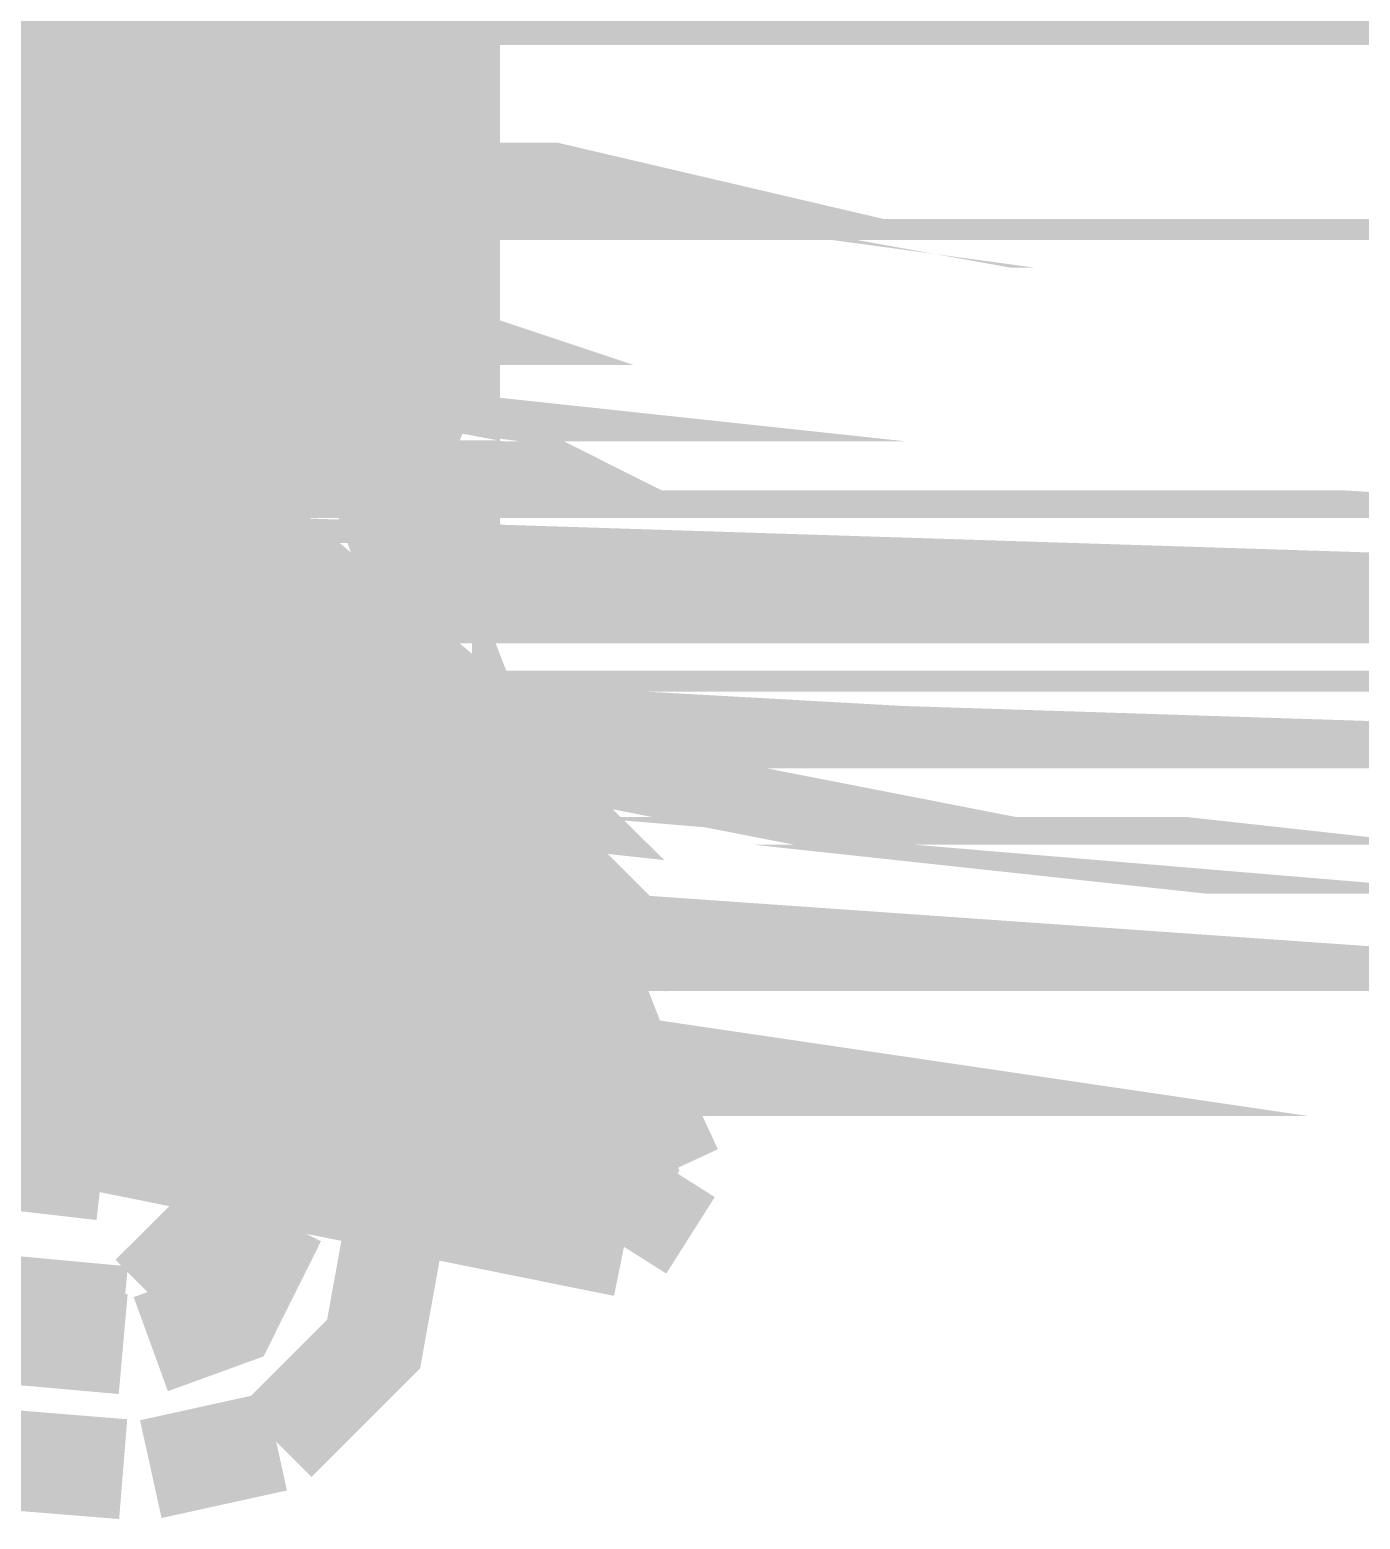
# Model space of a CAD drawing. Header units: inches. Extents: x -524 to 1067, y -71 to 1110.
# Drawn here: x 686.19 to 698.51, y 166.73 to 180.52 of the extents above; entities that cross this region are included whole.
import ezdxf

# ---------------------------------------------------------------- set-up
doc = ezdxf.new("R2010")
doc.units = ezdxf.units.IN
doc.header["$MEASUREMENT"] = 0
doc.layers.add('H', color=7, linetype='Continuous')
doc.layers.add('P', color=7, linetype='Continuous')

msp = doc.modelspace()

# ---------------------------------------------------------------- hatches: boundary and pattern name
at = {"layer": 'H', "linetype": 'Continuous'}
for points in [[(684.9936396088265, 179.9437254236725), (684.5447095486136, 180.8452353819866), (690.0815136245747, 180.8452353819866), (690.0815136245747, 179.9437254236725), (684.9936396088265, 179.9437254236725)], [(684.7381509566728, 179.2356568734178), (684.9936396088265, 179.9437254236725), (686.8623566074373, 179.9437254236725), (685.2527780988682, 179.2356568734178), (684.7381509566728, 179.2356568734178)], [(685.4462195069277, 178.9765183833761), (685.2527780988682, 179.2356568734178), (686.8623566074373, 179.9437254236725), (688.4719351160059, 179.2356568734178), (688.7310736060474, 178.9765183833761), (685.4462195069277, 178.9765183833761)], [(688.4719351160059, 179.2356568734178), (687.1214950974788, 179.9437254236725), (690.0815136245747, 179.9437254236725), (690.0815136245747, 179.2356568734178), (688.4719351160059, 179.2356568734178)], [(688.7310736060474, 178.9765183833761), (688.4719351160059, 179.2356568734178), (690.0815136245747, 179.2356568734178), (690.0815136245747, 178.9765183833761), (688.7310736060474, 178.9765183833761)], [(685.7053579969695, 177.8195197729083), (685.4462195069277, 178.9765183833761), (688.7310736060474, 178.9765183833761), (688.920865176219, 177.8195197729083), (685.7053579969695, 177.8195197729083)], [(688.7310736060474, 178.7867268132047), (688.7310736060474, 178.9765183833761), (690.0815136245747, 178.9765183833761), (690.0815136245747, 178.7867268132047), (688.7310736060474, 178.7867268132047)], [(688.7310736060474, 178.5275883231631), (688.7310736060474, 178.7867268132047), (690.0815136245747, 178.7867268132047), (690.0815136245747, 178.5275883231631), (688.7310736060474, 178.5275883231631)], [(688.920865176219, 178.2684498331213), (688.7310736060474, 178.5275883231631), (690.0815136245747, 178.5275883231631), (690.0815136245747, 178.2684498331213), (688.920865176219, 178.2684498331213)], [(688.920865176219, 177.8195197729083), (688.920865176219, 178.2684498331213), (690.0815136245747, 178.2684498331213), (690.0815136245747, 177.8195197729083), (688.920865176219, 177.8195197729083)], [(685.7053579969695, 177.1114512226535), (685.7053579969695, 177.8195197729083), (688.920865176219, 177.8195197729083), (689.1800036662607, 177.1114512226535), (685.7053579969695, 177.1114512226535)], [(688.920865176219, 177.3705897126953), (688.920865176219, 177.8195197729083), (690.0815136245747, 177.8195197729083), (690.0815136245747, 177.3705897126953), (688.920865176219, 177.3705897126953)], [(689.1800036662607, 177.1114512226535), (688.920865176219, 177.3705897126953), (690.0815136245747, 177.3705897126953), (690.0815136245747, 177.1114512226535), (689.1800036662607, 177.1114512226535)], [(683.3877109381458, 176.6588713245526), (683.6431995902994, 177.1114512226535), (685.7053579969695, 177.1114512226535), (687.1214950974788, 176.6588713245526), (683.3877109381458, 176.6588713245526)], [(687.570425157692, 176.4690797543812), (685.7053579969695, 177.1114512226535), (689.1800036662607, 177.1114512226535), (689.4391421563023, 176.4690797543812), (687.570425157692, 176.4690797543812)], [(689.4391421563023, 176.6588713245526), (689.1800036662607, 177.1114512226535), (690.0815136245747, 177.1114512226535), (690.0815136245747, 176.6588713245526), (689.4391421563023, 176.6588713245526)], [(683.128572448104, 176.4690797543812), (683.3877109381458, 176.6588713245526), (687.1214950974788, 176.6588713245526), (687.570425157692, 176.4690797543812), (683.128572448104, 176.4690797543812)], [(689.4391421563023, 176.4690797543812), (689.4391421563023, 176.6588713245526), (690.0815136245747, 176.6588713245526), (690.0815136245747, 176.4690797543812), (689.4391421563023, 176.4690797543812)], [(681.778132429577, 175.7610112041265), (682.9351310400448, 176.4690797543812), (687.7638665657512, 176.4690797543812), (687.7638665657512, 175.7610112041265), (681.778132429577, 175.7610112041265)], [(688.2127966259641, 174.1514326955577), (687.570425157692, 176.4690797543812), (689.4391421563023, 176.4690797543812), (690.3406521146164, 174.1514326955577), (688.2127966259641, 174.1514326955577)], [(689.6289337264739, 175.7610112041265), (689.4391421563023, 176.4690797543812), (690.0815136245747, 176.4690797543812), (690.0815136245747, 175.7610112041265), (689.6289337264739, 175.7610112041265)], [(681.9679239997486, 175.5018727140848), (681.778132429577, 175.7610112041265), (687.7638665657512, 175.7610112041265), (687.7638665657512, 175.5018727140848), (681.9679239997486, 175.5018727140848)], [(689.8880722165154, 175.5018727140848), (689.6289337264739, 175.7610112041265), (690.0815136245747, 175.7610112041265), (690.0815136245747, 175.5018727140848), (689.8880722165154, 175.5018727140848)], [(682.4205038978494, 175.3084313060255), (681.9679239997486, 175.5018727140848), (687.7638665657512, 175.5018727140848), (688.023005055793, 175.3084313060255), (682.4205038978494, 175.3084313060255)], [(689.8880722165154, 175.3084313060255), (689.8880722165154, 175.5018727140848), (690.0815136245747, 175.5018727140848), (690.0815136245747, 175.3084313060255), (689.8880722165154, 175.3084313060255)], [(682.4205038978494, 175.0529426538718), (682.4205038978494, 175.3084313060255), (688.023005055793, 175.3084313060255), (688.023005055793, 175.0529426538718), (682.4205038978494, 175.0529426538718)], [(690.0815136245747, 175.0529426538718), (689.8880722165154, 175.3084313060255), (690.0815136245747, 175.3084313060255), (690.0815136245747, 175.0529426538718)], [(682.9351310400448, 174.8595012458125), (682.4205038978494, 175.0529426538718), (688.023005055793, 175.0529426538718), (688.023005055793, 174.8595012458125), (682.9351310400448, 174.8595012458125)], [(687.7638665657512, 174.341224265729), (685.4462195069277, 174.8595012458125), (688.023005055793, 174.8595012458125), (688.2127966259641, 174.341224265729), (687.7638665657512, 174.341224265729)], [(688.2127966259641, 174.1514326955577), (687.7638665657512, 174.341224265729), (688.2127966259641, 174.341224265729), (688.2127966259641, 174.1514326955577)], [(688.4719351160059, 173.6988527974566), (688.2127966259641, 174.1514326955577), (690.3406521146164, 174.1514326955577), (690.5304436847878, 173.6988527974566), (688.4719351160059, 173.6988527974566)], [(684.285571058572, 173.4433641453029), (684.285571058572, 173.6988527974566), (686.1542880571824, 173.6988527974566), (686.8623566074373, 173.4433641453029), (684.285571058572, 173.4433641453029)], [(688.4719351160059, 173.4433641453029), (688.4719351160059, 173.6988527974566), (690.5304436847878, 173.6988527974566), (690.7895821748293, 173.4433641453029), (688.4719351160059, 173.4433641453029)], [(684.0957794884005, 172.990784247202), (684.285571058572, 173.4433641453029), (686.8623566074373, 173.4433641453029), (688.4719351160059, 172.990784247202), (684.0957794884005, 172.990784247202)], [(688.7310736060474, 172.990784247202), (688.4719351160059, 173.4433641453029), (690.7895821748293, 173.4433641453029), (690.7895821748293, 172.990784247202), (688.7310736060474, 172.990784247202)], [(684.0957794884005, 172.7352955950482), (684.0957794884005, 172.990784247202), (688.4719351160059, 172.990784247202), (688.4719351160059, 172.7352955950482), (684.0957794884005, 172.7352955950482)], [(688.920865176219, 172.7352955950482), (688.7310736060474, 172.990784247202), (690.7895821748293, 172.990784247202), (691.0487206648711, 172.7352955950482), (688.920865176219, 172.7352955950482)], [(683.8366409983587, 172.2827156969472), (684.0957794884005, 172.7352955950482), (688.4719351160059, 172.7352955950482), (688.4719351160059, 172.2827156969472), (683.8366409983587, 172.2827156969472)], [(688.4719351160059, 172.2827156969472), (688.920865176219, 172.7352955950482), (691.0487206648711, 172.7352955950482), (691.2385122350424, 172.2827156969472), (688.4719351160059, 172.2827156969472)], [(683.8366409983587, 172.0235772069055), (683.8366409983587, 172.2827156969472), (688.4719351160059, 172.2827156969472), (688.2127966259641, 172.0235772069055), (683.8366409983587, 172.0235772069055)], [(688.2127966259641, 172.0235772069055), (688.4719351160059, 172.2827156969472), (691.2385122350424, 172.2827156969472), (691.2385122350424, 172.0235772069055), (688.2127966259641, 172.0235772069055)], [(683.3877109381458, 170.8665785964377), (683.8366409983587, 172.0235772069055), (691.2385122350424, 172.0235772069055), (691.7567892151258, 170.8665785964377), (683.3877109381458, 170.8665785964377)], [(688.7310736060474, 169.9650686381237), (683.3877109381458, 170.8665785964377), (691.7567892151258, 170.8665785964377), (692.2057192753389, 169.9650686381237), (688.7310736060474, 169.9650686381237)], [(691.7567892151258, 169.2570000878689), (688.7310736060474, 169.9650686381237), (692.2057192753389, 169.9650686381237), (691.7567892151258, 169.2570000878689)]]:
    msp.add_hatch(color=256, dxfattribs=at).paths.add_polyline_path(points)

# ---------------------------------------------------------------- linework, layer by layer
at = {"layer": 'P', "const_width": 0.927058823529412}
for points in [[(684.4790124666313, 181.1043738720283), (690.0815136245747, 180.8452353819866), (684.4790124666313, 180.8452353819866), (684.4790124666313, 181.1043738720283)], [(675.9164927815918, 181.1043738720283), (684.9936396088265, 179.6882367715188), (675.7230513735326, 179.6882367715188)], [(684.4790124666313, 181.1043738720283), (690.0815136245747, 180.8452353819866), (690.0815136245747, 181.1043738720283)], [(690.0815136245747, 180.8452353819866), (684.4790124666313, 180.8452353819866), (690.0815136245747, 179.9437254236725), (690.0815136245747, 180.8452353819866)], [(684.4790124666313, 180.8452353819866), (690.0815136245747, 179.9437254236725)], [(690.0815136245747, 179.9437254236725), (684.9936396088265, 179.9437254236725), (684.4790124666313, 180.8452353819866)], [(688.4719351160059, 179.2356568734178), (685.1870810168859, 179.2356568734178), (686.8623566074373, 179.9437254236725)], [(690.0815136245747, 179.9437254236725), (687.0557980154965, 179.9437254236725), (690.0815136245747, 179.2356568734178), (690.0815136245747, 179.9437254236725)], [(686.8623566074373, 179.9437254236725), (684.9936396088265, 179.9437254236725)], [(684.9936396088265, 179.9437254236725), (685.1870810168859, 179.2356568734178), (686.8623566074373, 179.9437254236725)], [(686.8623566074373, 179.9437254236725), (684.9936396088265, 179.9437254236725)], [(684.9936396088265, 179.9437254236725), (684.9936396088265, 179.9437254236725), (686.8623566074373, 179.9437254236725), (684.9936396088265, 179.9437254236725)], [(686.8623566074373, 179.9437254236725), (684.9936396088265, 179.9437254236725)], [(687.0557980154965, 179.9437254236725), (690.0815136245747, 179.2356568734178), (688.4719351160059, 179.2356568734178)], [(686.8623566074373, 179.9437254236725), (690.0815136245747, 179.9437254236725)], [(690.0815136245747, 179.9437254236725), (686.8623566074373, 179.9437254236725)], [(686.8623566074373, 179.9437254236725), (690.0815136245747, 179.9437254236725), (687.0557980154965, 179.9437254236725), (686.8623566074373, 179.9437254236725)], [(686.8623566074373, 179.9437254236725), (688.4719351160059, 179.2356568734178)], [(688.4719351160059, 179.2356568734178), (687.0557980154965, 179.9437254236725)], [(675.7230513735326, 179.4947953634595), (684.285571058572, 178.07865826295), (675.9164927815918, 178.07865826295)], [(688.4719351160059, 179.2356568734178), (685.1870810168859, 179.2356568734178), (688.6653765240651, 179.0422154653585)], [(685.1870810168859, 179.2356568734178), (688.6653765240651, 179.0422154653585), (685.4462195069277, 179.0422154653585), (685.1870810168859, 179.2356568734178)], [(690.0815136245747, 179.2356568734178), (688.4719351160059, 179.2356568734178), (690.0815136245747, 179.0422154653585), (690.0815136245747, 179.2356568734178)], [(688.4719351160059, 179.2356568734178), (690.0815136245747, 179.0422154653585), (688.6653765240651, 179.0422154653585)], [(688.6653765240651, 179.0422154653585), (688.4719351160059, 179.2356568734178)], [(688.6653765240651, 179.0422154653585), (688.4719351160059, 179.2356568734178)], [(688.6653765240651, 179.0422154653585), (685.4462195069277, 179.0422154653585), (688.920865176219, 177.8852168548907)], [(688.6653765240651, 179.0422154653585), (690.0815136245747, 178.7867268132047), (688.6653765240651, 178.7867268132047)], [(685.4462195069277, 179.0422154653585), (688.920865176219, 177.8852168548907), (685.639660914987, 177.8852168548907)], [(690.0815136245747, 179.0422154653585), (688.6653765240651, 179.0422154653585)], [(688.6653765240651, 179.0422154653585), (690.0815136245747, 178.7867268132047)], [(688.6653765240651, 178.7867268132047), (688.6653765240651, 179.0422154653585)], [(688.920865176219, 177.8852168548907), (688.6653765240651, 179.0422154653585)], [(690.0815136245747, 178.7867268132047), (690.0815136245747, 179.0422154653585)], [(690.0815136245747, 178.7867268132047), (688.6653765240651, 178.7867268132047), (690.0815136245747, 178.5932854051454)], [(688.6653765240651, 178.7867268132047), (690.0815136245747, 178.5932854051454)], [(690.0815136245747, 178.5932854051454), (688.6653765240651, 178.5932854051454), (688.6653765240651, 178.7867268132047)], [(690.0815136245747, 178.5932854051454), (690.0815136245747, 178.7867268132047)], [(685.4462195069277, 178.5932854051454), (684.4790124666313, 178.5932854051454), (685.4462195069277, 178.3341469151038), (685.4462195069277, 178.5932854051454)], [(690.0815136245747, 178.5932854051454), (688.6653765240651, 178.5932854051454)], [(688.6653765240651, 178.5932854051454), (690.0815136245747, 178.3341469151038)], [(688.6653765240651, 178.5932854051454), (690.0815136245747, 178.3341469151038)], [(690.0815136245747, 178.3341469151038), (688.920865176219, 178.3341469151038), (688.6653765240651, 178.5932854051454)], [(690.0815136245747, 178.5932854051454), (688.6653765240651, 178.5932854051454), (688.6653765240651, 178.5932854051454), (690.0815136245747, 178.5932854051454), (688.6653765240651, 178.5932854051454), (690.0815136245747, 178.5932854051454)], [(690.0815136245747, 178.5932854051454), (688.6653765240651, 178.5932854051454), (688.6653765240651, 178.5932854051454), (690.0815136245747, 178.5932854051454), (688.6653765240651, 178.5932854051454), (690.0815136245747, 178.5932854051454)], [(690.0815136245747, 178.3341469151038), (690.0815136245747, 178.5932854051454)], [(685.4462195069277, 178.3341469151038), (684.4790124666313, 178.3341469151038), (685.639660914987, 177.8852168548907), (685.4462195069277, 178.3341469151038)], [(690.0815136245747, 178.3341469151038), (688.920865176219, 178.3341469151038)], [(688.920865176219, 178.3341469151038), (690.0815136245747, 177.8852168548907)], [(688.920865176219, 178.3341469151038), (690.0815136245747, 177.8852168548907)], [(688.920865176219, 177.8852168548907), (688.920865176219, 178.3341469151038)], [(690.0815136245747, 177.8852168548907), (690.0815136245747, 178.3341469151038)], [(688.920865176219, 177.8852168548907), (685.639660914987, 177.8852168548907), (689.1800036662607, 177.177148304636), (688.920865176219, 177.8852168548907)], [(685.639660914987, 177.8852168548907), (689.1800036662607, 177.177148304636)], [(690.0815136245747, 177.8852168548907), (688.920865176219, 177.8852168548907)], [(688.920865176219, 177.8852168548907), (690.0815136245747, 177.3705897126953)], [(688.920865176219, 177.8852168548907), (690.0815136245747, 177.3705897126953)], [(690.0815136245747, 177.3705897126953), (688.920865176219, 177.3705897126953), (688.920865176219, 177.8852168548907)], [(690.0815136245747, 177.8852168548907), (688.920865176219, 177.8852168548907)], [(690.0815136245747, 177.3705897126953), (690.0815136245747, 177.8852168548907)], [(683.8366409983587, 177.3705897126953), (685.639660914987, 177.177148304636), (683.5775025083171, 177.177148304636)], [(690.0815136245747, 177.3705897126953), (688.920865176219, 177.3705897126953)], [(688.920865176219, 177.3705897126953), (690.0815136245747, 177.177148304636)], [(688.920865176219, 177.3705897126953), (690.0815136245747, 177.177148304636)], [(690.0815136245747, 177.177148304636), (689.1800036662607, 177.177148304636), (688.920865176219, 177.3705897126953)], [(690.0815136245747, 177.177148304636), (690.0815136245747, 177.3705897126953)], [(685.639660914987, 177.177148304636), (683.5775025083171, 177.177148304636), (687.0557980154965, 176.724568406535)], [(689.1800036662607, 177.177148304636), (685.639660914987, 177.177148304636), (689.37344507432, 176.4690797543812), (689.1800036662607, 177.177148304636)], [(683.5775025083171, 177.177148304636), (687.0557980154965, 176.724568406535)], [(687.0557980154965, 176.724568406535), (685.639660914987, 177.177148304636)], [(685.639660914987, 177.177148304636), (689.37344507432, 176.4690797543812)], [(689.37344507432, 176.4690797543812), (687.5047280757096, 176.4690797543812), (685.639660914987, 177.177148304636)], [(689.1800036662607, 177.177148304636), (685.639660914987, 177.177148304636)], [(690.0815136245747, 177.177148304636), (689.1800036662607, 177.177148304636), (690.0815136245747, 176.724568406535), (690.0815136245747, 177.177148304636)], [(689.1800036662607, 177.177148304636), (690.0815136245747, 176.724568406535), (689.37344507432, 176.724568406535)], [(689.37344507432, 176.724568406535), (689.1800036662607, 177.177148304636)], [(683.128572448104, 176.724568406535), (676.8836998218883, 176.724568406535), (682.675992550003, 176.4690797543812), (683.128572448104, 176.724568406535)], [(676.8836998218883, 176.724568406535), (682.675992550003, 176.4690797543812), (677.0771412299475, 176.4690797543812)], [(687.0557980154965, 176.724568406535), (683.3877109381458, 176.724568406535), (687.5047280757096, 176.4690797543812)], [(683.3877109381458, 176.724568406535), (687.5047280757096, 176.4690797543812), (683.128572448104, 176.4690797543812), (683.3877109381458, 176.724568406535)], [(687.0557980154965, 176.724568406535), (683.3877109381458, 176.724568406535)], [(687.5047280757096, 176.4690797543812), (687.0557980154965, 176.724568406535)], [(690.0815136245747, 176.724568406535), (689.37344507432, 176.724568406535)], [(689.37344507432, 176.724568406535), (690.0815136245747, 176.4690797543812)], [(689.37344507432, 176.724568406535), (690.0815136245747, 176.4690797543812)], [(690.0815136245747, 176.4690797543812), (689.37344507432, 176.4690797543812), (689.37344507432, 176.724568406535)], [(690.0815136245747, 176.4690797543812), (690.0815136245747, 176.724568406535)], [(687.7638665657512, 176.4690797543812), (682.8694339580622, 176.4690797543812), (687.7638665657512, 175.7610112041265), (687.7638665657512, 176.4690797543812)], [(682.8694339580622, 176.4690797543812), (687.7638665657512, 175.7610112041265)], [(687.7638665657512, 176.4690797543812), (682.8694339580622, 176.4690797543812)], [(687.5047280757096, 176.4690797543812), (683.128572448104, 176.4690797543812)], [(683.128572448104, 176.4690797543812), (687.7638665657512, 176.4690797543812)], [(683.128572448104, 176.4690797543812), (687.7638665657512, 176.4690797543812)], [(689.37344507432, 176.4690797543812), (687.5047280757096, 176.4690797543812), (690.2749550326339, 174.1514326955577)], [(687.7638665657512, 176.4690797543812), (687.5047280757096, 176.4690797543812)], [(687.5047280757096, 176.4690797543812), (690.2749550326339, 174.1514326955577)], [(688.2127966259641, 174.1514326955577), (687.5047280757096, 176.4690797543812)], [(690.0815136245747, 176.4690797543812), (689.37344507432, 176.4690797543812)], [(689.37344507432, 176.4690797543812), (690.0815136245747, 175.7610112041265)], [(689.37344507432, 176.4690797543812), (690.0815136245747, 175.7610112041265), (689.6289337264739, 175.7610112041265)], [(689.6289337264739, 175.7610112041265), (689.37344507432, 176.4690797543812)], [(690.0815136245747, 176.4690797543812), (689.37344507432, 176.4690797543812), (689.37344507432, 176.4690797543812)], [(689.37344507432, 176.4690797543812), (690.0815136245747, 176.4690797543812), (689.37344507432, 176.4690797543812)], [(690.0815136245747, 176.4690797543812), (689.37344507432, 176.4690797543812)], [(690.2749550326339, 174.1514326955577), (689.37344507432, 176.4690797543812)], [(690.0815136245747, 175.7610112041265), (690.0815136245747, 176.4690797543812)], [(681.7124353475945, 175.7610112041265), (687.7638665657512, 175.5675697960671), (681.9679239997486, 175.5675697960671)], [(675.0149828232777, 175.7610112041265), (678.2341398404153, 175.5675697960671), (675.0149828232777, 175.5675697960671), (675.0149828232777, 175.7610112041265)], [(681.7124353475945, 175.7610112041265), (678.0406984323561, 175.7610112041265), (681.0700638793221, 175.5675697960671)], [(678.0406984323561, 175.7610112041265), (681.0700638793221, 175.5675697960671), (678.4932783304571, 175.5675697960671)], [(687.7638665657512, 175.7610112041265), (681.7124353475945, 175.7610112041265)], [(681.7124353475945, 175.7610112041265), (687.7638665657512, 175.5675697960671), (687.7638665657512, 175.7610112041265)], [(687.7638665657512, 175.7610112041265), (681.7124353475945, 175.7610112041265)], [(689.6289337264739, 175.7610112041265), (690.0815136245747, 175.5675697960671), (689.8223751345331, 175.5675697960671)], [(690.0815136245747, 175.7610112041265), (689.6289337264739, 175.7610112041265)], [(689.6289337264739, 175.7610112041265), (690.0815136245747, 175.5675697960671)], [(689.8223751345331, 175.5675697960671), (689.6289337264739, 175.7610112041265)], [(690.0815136245747, 175.5675697960671), (690.0815136245747, 175.7610112041265)], [(678.2341398404153, 175.5675697960671), (675.0149828232777, 175.5675697960671), (680.1028568390259, 175.3084313060255)], [(687.7638665657512, 175.5675697960671), (681.9679239997486, 175.5675697960671), (688.023005055793, 175.3084313060255), (687.7638665657512, 175.5675697960671)], [(675.0149828232777, 175.5675697960671), (680.1028568390259, 175.3084313060255), (675.2741213133195, 175.3084313060255)], [(681.9679239997486, 175.5675697960671), (688.023005055793, 175.3084313060255), (682.4205038978494, 175.3084313060255)], [(689.8223751345331, 175.5675697960671), (690.0815136245747, 175.3084313060255), (689.8223751345331, 175.3084313060255), (689.8223751345331, 175.5675697960671)], [(690.0815136245747, 175.5675697960671), (690.0815136245747, 175.3084313060255), (690.0815136245747, 175.5675697960671)], [(688.023005055793, 175.3084313060255), (682.4205038978494, 175.3084313060255)], [(682.4205038978494, 175.3084313060255), (688.023005055793, 175.0529426538718)], [(682.4205038978494, 175.3084313060255), (688.023005055793, 175.0529426538718)], [(688.023005055793, 175.0529426538718), (682.4205038978494, 175.0529426538718), (682.4205038978494, 175.3084313060255)], [(688.023005055793, 175.0529426538718), (688.023005055793, 175.3084313060255)], [(690.0815136245747, 175.0529426538718), (689.8223751345331, 175.3084313060255), (690.0815136245747, 175.0529426538718)], [(688.023005055793, 175.0529426538718), (682.4205038978494, 175.0529426538718), (688.023005055793, 174.8595012458125), (688.023005055793, 175.0529426538718)], [(682.4205038978494, 175.0529426538718), (688.023005055793, 174.8595012458125), (682.8694339580622, 174.8595012458125)], [(675.2741213133195, 174.8595012458125), (683.3877109381458, 174.4069213477115), (675.4675627213787, 174.4069213477115)], [(685.4462195069277, 174.8595012458125), (688.2127966259641, 174.4069213477115), (687.7638665657512, 174.4069213477115)], [(683.3877109381458, 174.1514326955577), (685.8951495671406, 174.8595012458125)], [(688.023005055793, 174.8595012458125), (685.4462195069277, 174.8595012458125)], [(685.4462195069277, 174.8595012458125), (688.2127966259641, 174.4069213477115)], [(687.7638665657512, 174.4069213477115), (685.4462195069277, 174.8595012458125)], [(688.2127966259641, 174.4069213477115), (688.023005055793, 174.8595012458125)], [(675.4675627213787, 174.4069213477115), (683.3877109381458, 174.1514326955577), (675.4675627213787, 174.1514326955577)], [(686.1542880571824, 173.6988527974567), (683.5775025083171, 174.4069213477115)], [(688.2127966259641, 174.4069213477115), (687.7638665657512, 174.4069213477115)], [(687.7638665657512, 174.4069213477115), (688.2127966259641, 174.1514326955577)], [(687.7638665657512, 174.4069213477115), (688.2127966259641, 174.1514326955577), (687.7638665657512, 174.4069213477115)], [(687.7638665657512, 174.4069213477115), (687.7638665657512, 174.4069213477115)], [(688.2127966259641, 174.1514326955577), (688.2127966259641, 174.4069213477115)], [(690.2749550326339, 174.1514326955577), (688.2127966259641, 174.1514326955577), (690.5304436847878, 173.6988527974567), (690.2749550326339, 174.1514326955577)], [(684.285571058572, 173.6988527974567), (684.4790124666313, 174.1514326955577), (686.1542880571824, 173.6988527974567)], [(688.2127966259641, 174.1514326955577), (690.5304436847878, 173.6988527974567), (688.4719351160059, 173.6988527974567), (688.2127966259641, 174.1514326955577)], [(688.2127966259641, 174.1514326955577), (688.2127966259641, 174.1514326955577), (688.2127966259641, 174.1514326955577)], [(690.2749550326339, 174.1514326955577), (688.2127966259641, 174.1514326955577)], [(686.1542880571824, 173.6988527974567), (684.285571058572, 173.6988527974567), (686.8623566074373, 173.4433641453029)], [(684.285571058572, 173.6988527974567), (686.8623566074373, 173.4433641453029), (684.285571058572, 173.4433641453029), (684.285571058572, 173.6988527974567)], [(690.5304436847878, 173.6988527974567), (688.4719351160059, 173.6988527974567), (690.7895821748293, 173.4433641453029), (690.5304436847878, 173.6988527974567)], [(688.4719351160059, 173.6988527974567), (690.7895821748293, 173.4433641453029), (688.4719351160059, 173.4433641453029)], [(686.1542880571824, 173.6988527974567), (684.285571058572, 173.6988527974567)], [(686.8623566074373, 173.4433641453029), (686.1542880571824, 173.6988527974567)], [(688.4719351160059, 173.4433641453029), (688.4719351160059, 173.6988527974567)], [(686.8623566074373, 173.4433641453029), (684.285571058572, 173.4433641453029), (688.4719351160059, 172.990784247202)], [(684.285571058572, 173.4433641453029), (688.4719351160059, 172.990784247202), (684.0300824064179, 172.990784247202)], [(690.7895821748293, 173.4433641453029), (688.4719351160059, 173.4433641453029), (690.7895821748293, 172.990784247202), (690.7895821748293, 173.4433641453029)], [(688.4719351160059, 172.990784247202), (686.8623566074373, 173.4433641453029)], [(688.4719351160059, 173.4433641453029), (690.7895821748293, 172.990784247202)], [(688.6653765240651, 172.990784247202), (688.4719351160059, 173.4433641453029)], [(673.8579842128099, 172.990784247202), (678.0406984323561, 171.3812057386332), (682.4205038978494, 170.4796957803192), (686.8623566074373, 169.9650686381237)], [(690.7895821748293, 172.990784247202), (688.6653765240651, 172.990784247202), (690.9830235828888, 172.7973428391427), (690.7895821748293, 172.990784247202)], [(688.4719351160059, 172.990784247202), (684.0300824064179, 172.990784247202)], [(684.0300824064179, 172.990784247202), (688.4719351160059, 172.7973428391427)], [(684.0300824064179, 172.990784247202), (688.4719351160059, 172.7973428391427)], [(688.4719351160059, 172.7973428391427), (684.0300824064179, 172.7973428391427), (684.0300824064179, 172.990784247202)], [(688.4719351160059, 172.7973428391427), (688.4719351160059, 172.990784247202)], [(688.6653765240651, 172.990784247202), (690.9830235828888, 172.7973428391427)], [(688.920865176219, 172.7973428391427), (688.6653765240651, 172.990784247202)], [(690.7895821748293, 172.990784247202), (688.6653765240651, 172.990784247202)], [(684.0300824064179, 172.7973428391427), (688.4719351160059, 172.2827156969472), (683.8366409983587, 172.2827156969472), (684.0300824064179, 172.7973428391427)], [(688.4719351160059, 172.7973428391427), (684.0300824064179, 172.7973428391427)], [(684.0300824064179, 172.7973428391427), (688.4719351160059, 172.2827156969472)], [(690.9830235828888, 172.7973428391427), (688.920865176219, 172.7973428391427), (691.2385122350424, 172.2827156969472), (690.9830235828888, 172.7973428391427)], [(688.920865176219, 172.7973428391427), (691.2385122350424, 172.2827156969472), (688.4719351160059, 172.2827156969472)], [(688.4719351160059, 172.2827156969472), (688.920865176219, 172.7973428391427)], [(688.4719351160059, 172.2827156969472), (688.4719351160059, 172.7973428391427)], [(690.9830235828888, 172.7973428391427), (688.920865176219, 172.7973428391427)], [(688.4719351160059, 172.2827156969472), (691.2385122350424, 172.089274288888), (688.2127966259641, 172.089274288888), (688.4719351160059, 172.2827156969472)], [(688.4719351160059, 172.2827156969472), (683.8366409983587, 172.2827156969472)], [(683.8366409983587, 172.2827156969472), (688.2127966259641, 172.089274288888), (688.4719351160059, 172.2827156969472)], [(683.8366409983587, 172.2827156969472), (688.2127966259641, 172.089274288888)], [(691.2385122350424, 172.2827156969472), (688.4719351160059, 172.2827156969472)], [(688.4719351160059, 172.2827156969472), (691.2385122350424, 172.089274288888)], [(691.2385122350424, 172.089274288888), (691.2385122350424, 172.2827156969472)], [(672.4418471123006, 172.089274288888), (677.3326298821012, 170.2242071281653), (682.2270624897901, 169.0635586798097), (687.0557980154965, 168.6146286195966)], [(691.2385122350424, 172.089274288888), (683.8366409983587, 172.089274288888), (691.6910921331435, 170.9322756784201)], [(683.8366409983587, 172.089274288888), (691.6910921331435, 170.9322756784201), (683.3877109381458, 170.9322756784201)], [(688.2127966259641, 172.089274288888), (683.8366409983587, 172.089274288888)], [(691.6910921331435, 170.9322756784201), (691.2385122350424, 172.089274288888)], [(671.0877572558857, 171.3812057386332), (676.1756312716336, 169.0635586798097), (681.5189939395352, 167.6474215793002), (687.0557980154965, 167.1984915190871)], [(691.6910921331435, 170.9322756784201), (683.3877109381458, 170.9322756784201), (692.1400221933566, 169.9650686381237)], [(683.3877109381458, 170.9322756784201), (691.6910921331435, 169.2570000878689)], [(683.3877109381458, 170.9322756784201), (692.1400221933566, 169.9650686381237)], [(692.1400221933566, 169.9650686381237), (688.6653765240651, 169.9650686381237), (683.3877109381458, 170.9322756784201)], [(692.1400221933566, 169.9650686381237), (691.6910921331435, 170.9322756784201)], [(687.0557980154965, 169.7716272300645), (687.0557980154965, 170.2242071281653)], [(677.0771412299475, 169.9650686381237), (681.9679239997486, 168.8080700276559), (687.0557980154965, 168.3554901295549)], [(688.2127966259641, 169.5161385779106), (688.2127966259641, 169.9650686381237)], [(688.4719351160059, 169.5161385779106), (688.4719351160059, 169.9650686381237)], [(692.1400221933566, 169.9650686381237), (688.6653765240651, 169.9650686381237)], [(688.6653765240651, 169.9650686381237), (691.6910921331435, 169.2570000878689)], [(691.6910921331435, 169.2570000878689), (692.1400221933566, 169.9650686381237)], [(688.4719351160059, 167.4539801712409), (689.37344507432, 168.3554901295549), (689.6289337264739, 169.7716272300645)], [(687.3112866676502, 168.8080700276559), (688.023005055793, 169.5161385779106)], [(687.3112866676502, 168.3554901295549), (688.023005055793, 168.6146286195966), (688.4719351160059, 169.5161385779106)], [(687.3112866676502, 167.1984915190871), (688.4719351160059, 167.4539801712409)]]:
    msp.add_lwpolyline(points, dxfattribs=at)

doc.saveas('drawing.dxf')
